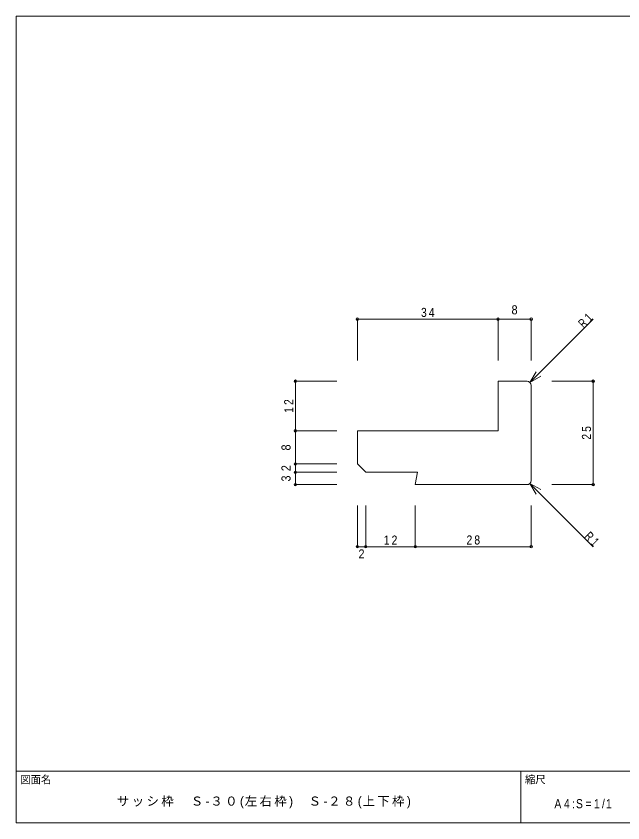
# Model space of a CAD drawing. Units: millimetres at full size, sheet at 1:1. Extents: x -141 to 141, y -98 to 98.
# Drawn here: x -141 to 5.7, y -97.5 to 97.5 of the extents above; entities that cross this region are included whole.
import ezdxf
from ezdxf.enums import TextEntityAlignment as Align

# ---------------------------------------------------------------- set-up
doc = ezdxf.new("R2010")
doc.units = ezdxf.units.MM
doc.header["$PDMODE"] = 32
doc.header["$PDSIZE"] = 0.6
for name, color, linetype, lineweight in [('0-0_ＫＢ製品', 2, 'Continuous', 9), ('0-3_寸法', 4, 'Continuous', 9), ('0-4_引出線字', 4, 'Continuous', 9), ('F-0_図面枠', 5, 'Continuous', 9), ('F-5_F-5ﾚｲﾔ', 7, 'Continuous', 9)]:
    doc.layers.add(name, color=color, linetype=linetype, lineweight=lineweight)
doc.styles.add('HGｺﾞｼｯｸM', font='')
doc.styles.get('HGｺﾞｼｯｸM').set_extended_font_data('HGｺﾞｼｯｸM')

msp = doc.modelspace()

# ---------------------------------------------------------------- linework, layer by layer
at = {"layer": '0-0_ＫＢ製品'}
for p, q in [((-17.5, 9.25), (-24.5, 9.25)), ((-16.5, -14.75), (-16.5, 8.25)), ((-58.5, -2.75), (-58.5, -10.75)), ((-56.5, -12.75), (-58.5, -10.75)), ((-56.5, -12.75), (-44, -12.75)), ((-44.5, -15.75), (-44, -12.75)), ((-17.5, -15.75), (-44.5, -15.75))]:
    msp.add_line(p, q, dxfattribs=at)
msp.add_lwpolyline([(-24.5, 9.25), (-24.5, -2.75), (-58.5, -2.75)], dxfattribs=at)
for centre, start, end in [((-17.5, 8.25), 0, 90), ((-17.5, -14.75), 270, 0)]:
    msp.add_arc(centre, 1, start, end, dxfattribs=at)
at = {"layer": '0-3_寸法'}
for p, q in [((-24.5, 24.25), (-58.5, 24.25)), ((-58.5, 24.25), (-58.5, 14.25)), ((-16.5, 24.25), (-24.5, 24.25)), ((-24.5, 24.25), (-24.5, 14.25)), ((-16.5, 24.25), (-16.5, 14.25)), ((-73.5, -2.75), (-73.5, 9.25)), ((-73.5, 9.25), (-63.5, 9.25)), ((-1.5, 9.25), (-11.5, 9.25)), ((-1.5, 9.25), (-1.5, -15.75)), ((-73.5, -10.75), (-73.5, -2.75)), ((-73.5, -2.75), (-63.5, -2.75)), ((-73.5, -12.75), (-73.5, -10.75)), ((-73.5, -10.75), (-63.5, -10.75)), ((-73.5, -15.75), (-73.5, -12.75)), ((-73.5, -12.75), (-63.5, -12.75)), ((-73.5, -15.75), (-63.5, -15.75)), ((-1.5, -15.75), (-11.5, -15.75)), ((-58.5, -30.75), (-58.5, -20.75)), ((-56.5, -30.75), (-56.5, -20.75)), ((-44.5, -30.75), (-44.5, -20.75)), ((-16.5, -30.75), (-16.5, -20.75)), ((-56.5, -30.75), (-58.5, -30.75)), ((-44.5, -30.75), (-56.5, -30.75)), ((-16.5, -30.75), (-44.5, -30.75))]:
    msp.add_line(p, q, dxfattribs=at)
for p in [(-58.5, 24.25), (-24.5, 24.25), (-16.5, 24.25), (-73.5, 9.25), (-1.5, 9.25), (-73.5, -2.75), (-73.5, -10.75), (-73.5, -12.75), (-73.5, -15.75), (-1.5, -15.75), (-58.5, -30.75), (-56.5, -30.75), (-44.5, -30.75), (-16.5, -30.75)]:
    msp.add_point(p, dxfattribs=at)
at = {"layer": '0-4_引出線字'}
for p, q in [((-16.793, 8.957), (-1.5, 24.25)), ((-16.793, 8.957), (-15.293, 11.555)), ((-16.793, 8.957), (-14.195, 10.457)), ((-16.793, -15.457), (-15.293, -18.055)), ((-16.793, -15.457), (-14.195, -16.957)), ((-16.793, -15.457), (-1.5, -30.75))]:
    msp.add_line(p, q, dxfattribs=at)
at = {"layer": 'F-0_図面枠'}
for p, q in [((-141, 97.5), (141, 97.5)), ((-141, -97.5), (-141, 97.5)), ((-141, -85), (141, -85)), ((-19, -97.5), (-19, -85)), ((141, -97.5), (-141, -97.5))]:
    msp.add_line(p, q, dxfattribs=at)

# ---------------------------------------------------------------- texts
at = {"layer": '0-3_寸法', "color": 7, "style": 'HGｺﾞｼｯｸM', "width": 0.9}
for s, p in [('8', (-21.25, 24.75)), ('2', (-58.25, -34.25))]:
    msp.add_text(s, height=2.199, dxfattribs=at).set_placement(p, align=Align.BOTTOM_LEFT)
for s, p in [('8', (-74, -7.5)), ('2', (-74, -12.5)), ('3', (-74, -15))]:
    msp.add_text(s, height=2.199, rotation=90, dxfattribs=at).set_placement(p, align=Align.BOTTOM_LEFT)
at = {"layer": '0-3_寸法', "color": 7, "char_height": 2.199, "attachment_point": 7, "style": 'HGｺﾞｼｯｸM'}
for s, insert in [('\\T1.36;\\W0.85;34', (-43.125, 24.75)), ('\\T1.36;\\W0.85;12', (-52.125, -30.25)), ('\\T1.36;\\W0.85;28', (-32.125, -30.25))]:
    msp.add_mtext(s, dxfattribs=dict(at, insert=insert))
at = {"layer": '0-3_寸法', "color": 7, "char_height": 2.199, "attachment_point": 7, "rotation": 90, "style": 'HGｺﾞｼｯｸM'}
for s, insert in [('\\T1.36;\\W0.85;12', (-74, 1.625)), ('\\T1.36;\\W0.85;25', (-2, -4.875))]:
    msp.add_mtext(s, dxfattribs=dict(at, insert=insert))
at = {"layer": '0-4_引出線字', "color": 7, "char_height": 2.199, "attachment_point": 7, "style": 'HGｺﾞｼｯｸM'}
for insert, rotation in [((-3.798, 21.952), 45), ((-3.798, -28.452), 315)]:
    msp.add_mtext('\\T1.36;\\W0.75;R1', dxfattribs=dict(at, insert=insert, rotation=rotation))
at = {"layer": 'F-0_図面枠', "color": 7, "style": 'HGｺﾞｼｯｸM'}
msp.add_text('図面名', height=1.833, dxfattribs=at).set_placement((-140, -88.5), align=Align.BOTTOM_LEFT)
at = {"layer": 'F-5_F-5ﾚｲﾔ', "style": 'HGｺﾞｼｯｸM'}
msp.add_text('縮尺', height=1.833, dxfattribs=at).set_placement((-18, -88.5), align=Align.BOTTOM_LEFT)
at = {"layer": 'F-5_F-5ﾚｲﾔ', "char_height": 2.199, "attachment_point": 7, "style": 'HGｺﾞｼｯｸM'}
for s, insert in [('\\T1.19;サッシ枠\u3000Ｓ-３０(左右枠)\u3000Ｓ-２８(上下枠)', (-116.625, -94)), ('\\T1.39;\\W0.85;A4:S=1/1', (-10.875, -94))]:
    msp.add_mtext(s, dxfattribs=dict(at, insert=insert))

doc.saveas('drawing.dxf')
